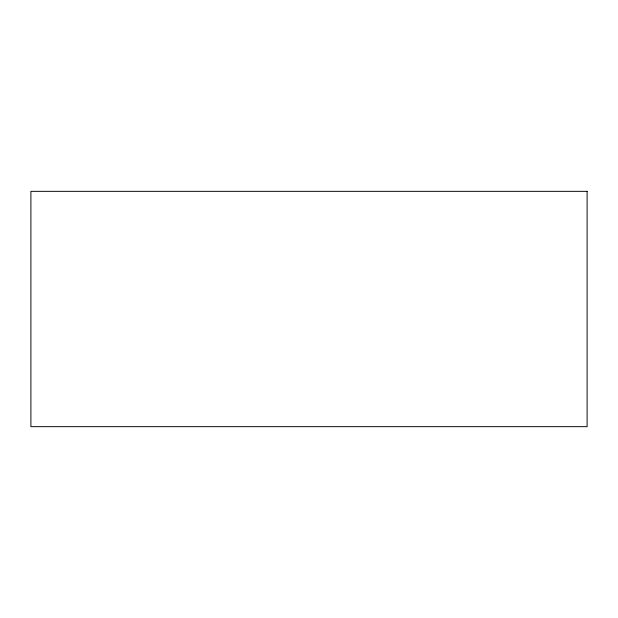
<?xml version="1.0" encoding="UTF-8"?>
<svg xmlns="http://www.w3.org/2000/svg" width="618" height="618" viewBox="0 0 618 618"><rect width="100%" height="100%" fill="white"/><g stroke="black" fill="none" stroke-linecap="round" stroke-linejoin="round"><path stroke-width="0.93" d="M587.1 191.341L30.9 191.341L30.9 426.659L587.1 426.659L587.1 191.341"/></g></svg>
